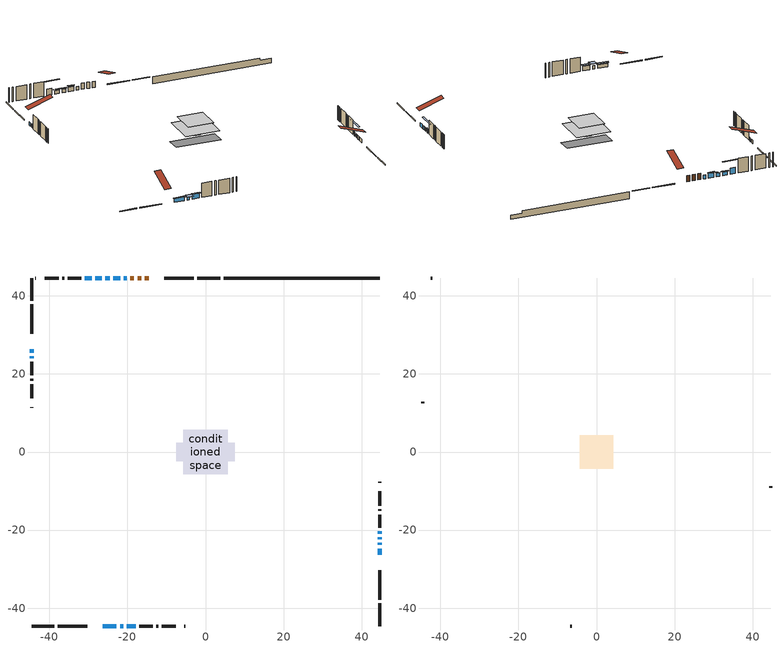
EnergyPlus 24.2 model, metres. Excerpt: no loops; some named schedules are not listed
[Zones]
conditioned space
 floor outside (Floor1 construction): -1.12,-1.12 -1.12,1.12 1.12,1.12 1.12,-1.12 z0.71
 floor adiabatic (AdiabaticFloorConstruction): -5.73,-5.73 -5.73,5.73 5.73,5.73 5.73,-5.73 z3.15
 floor foundation (Slab1 construction): -7.56,-2.43 -7.56,2.43 7.56,2.43 7.56,-2.43 z-1.52
 wall outside (RimJoist1 construction): 3.72,44.58 -2.11,44.58 / -44.58,-44.58 -38.75,-44.58 / -44.58,44.58 -44.58,38.75 / 44.58,-44.58 44.58,-38.75 z0.71:1.01
 wall outside (RimJoist2 construction): -3.04,44.58 -10.53,44.58 / -37.82,-44.58 -30.33,-44.58 / -44.58,37.82 -44.58,30.33 / 44.58,-37.82 44.58,-30.33 z0.71:1.01
 wall outside (AdiabaticWallConstruction 1): -14.58,44.58 -15.59,44.58 / -16.51,44.58 -17.41,44.58 / -18.33,44.58 -19.24,44.58 z0.71:2.74
 wall outside (AdiabaticWallConstruction): 44.58,-26.28 44.58,-24.73 / -20.17,44.58 -20.94,44.58 / -44.58,26.28 -44.58,25.49 / -44.58,24.56 -44.58,24.01 / 44.58,-23.8 44.58,-23.25 / 44.58,-22.32 44.58,-21.9 z0.71:1.93; -21.87,44.58 -23.6,44.58 / -20.2,-44.58 -17.89,-44.58 / 44.58,-20.97 44.58,-20.36 z0.71:2.29; -24.52,44.58 -25.69,44.58 z0.71:1.88; -26.62,44.58 -28.2,44.58 / -26.27,-44.58 -22.82,-44.58 z0.71:1.91; -21.89,-44.58 -21.12,-44.58 z0.71:1.85; -29.13,44.58 -30.96,44.58 z0.71:2.79
 wall outside (Wall1 construction): -31.88,44.58 -35.3,44.58 / -16.96,-44.58 -13.54,-44.58 / -44.58,23.09 -44.58,19.67 / 44.58,-19.43 44.58,-16.02 z0.71:5.59
 wall outside (Wall2 construction): -36.23,44.58 -36.68,44.58 / -12.61,-44.58 -12.17,-44.58 / -44.58,18.74 -44.58,18.29 / 44.58,-15.09 44.58,-14.64 z0.71:5.59
 wall outside (Wall3 construction): -37.6,44.58 -41.21,44.58 / -11.24,-44.58 -7.63,-44.58 / -44.58,17.36 -44.58,13.76 / 44.58,-13.71 44.58,-10.1 z0.71:5.59
 wall outside (Wall5 construction): -43.44,44.58 -43.65,44.58 / -5.4,-44.58 -5.19,-44.58 / -44.58,11.53 -44.58,11.32 / 44.58,-7.87 44.58,-7.67 z0.71:5.59
 wall foundation (FoundationWall1 construction): 4.65,44.58,-1.52 4.65,44.58,0.71 40.58,44.58,0.71 40.58,44.58,-0.05 44.58,44.58,-0.05 44.58,44.58,-1.52
 window (WindowConstruction): 44.58,-26.27 44.58,-24.73 z0.71:1.93
 window (WindowConstruction 7): -20.17,44.58 -20.94,44.58 z0.71:1.93
 window (WindowConstruction 8): -21.87,44.58 -23.59,44.58 z0.71:2.29
 window (WindowConstruction 9): -44.58,26.27 -44.58,25.49 z0.71:1.93
 window (WindowConstruction 10): -44.58,24.56 -44.58,24.01 z0.71:1.93
 window (WindowConstruction 12): 44.58,-23.8 44.58,-23.25 z0.71:1.93
 window (WindowConstruction 13): 44.58,-22.32 44.58,-21.9 z0.71:1.93
 window (WindowConstruction 1): -24.52,44.58 -25.69,44.58 z0.71:1.88
 window (WindowConstruction 2): -26.62,44.58 -28.2,44.58 z0.71:1.9
 window (WindowConstruction 3): -26.27,-44.58 -22.82,-44.58 z0.71:1.9
 window (WindowConstruction 11): -21.89,-44.58 -21.13,-44.58 z0.71:1.85
 window (WindowConstruction 4): -20.2,-44.58 -17.89,-44.58 z0.71:2.29
 window (WindowConstruction 5): 44.58,-20.97 44.58,-20.36 z0.71:2.29
 window (WindowConstruction 6): -29.13,44.58 -30.95,44.58 z0.71:2.79
 door (Door): -14.58,44.58 -15.59,44.58 z0.71:2.74
 door (Door 1): -16.52,44.58 -17.4,44.58 z0.71:2.74
 door (Door 2): -18.33,44.58 -19.24,44.58 z0.71:2.74
 ceiling adiabatic (AdiabaticFloorConstruction): 5.73,-5.73 5.73,5.73 -5.73,5.73 -5.73,-5.73 z3.15
attic - vented
 floor to conditioned space (Floor2 construction Reversed): -4.28,-4.28 -4.28,4.28 4.28,4.28 4.28,-4.28 z5.59
 wall outside (Wall4 construction): -42.14,44.58 -42.51,44.58 / -6.7,-44.58 -6.33,-44.58 / -44.58,12.83 -44.58,12.46 / 44.58,-9.17 44.58,-8.8 z0.71:5.59
 roof outside (Roof1 construction): -13.66,44.58,5.59 -13.66,36.23,8.37 -11.46,36.23,8.37 -11.46,44.58,5.59; -27.2,-44.58,5.59 -27.2,-36.23,8.37 -29.4,-36.23,8.37 -29.4,-44.58,5.59; -44.58,27.2,5.59 -36.23,27.2,8.37 -36.23,29.4,8.37 -44.58,29.4,5.59; 44.58,-27.2,5.59 36.23,-27.2,8.37 36.23,-29.4,8.37 44.58,-29.4,5.59
shading: -23.89,44.58 -21.57,44.58 -21.57,44.87 -23.89,44.87 z2.58; -25.99,44.58 -24.23,44.58 -24.23,44.87 -25.99,44.87 z2.18; -28.5,44.58 -26.32,44.58 -26.32,44.87 -28.5,44.87 z2.2; -22.52,-44.58 -26.57,-44.58 -26.57,-45.18 -22.52,-45.18 z2.2; -20.52,-44.58 -22.5,-44.58 -22.5,-46.4 -20.52,-46.4 z2.46; -17.59,-44.58 -20.5,-44.58 -20.5,-45.18 -17.59,-45.18 z2.58; 44.58,-17.72 44.58,-23.61 44.99,-23.61 44.99,-17.72 z4.93; -33.59,44.58 -26.49,44.58 -26.49,44.99 -33.59,44.99 z5.43
[Building]
Building 1: Terrain=Suburbs
[Site:Location]
Montreal Intl AP_QC: Latitude {deg}=45.47; Longitude {deg}=-73.74; Time Zone {hr}=-5; Elevation {m}=36; Keep Site Location Information=Yes
[Site:GroundTemperature:Shallow]
2.07863, -0.316383, -0.508184, 0.628371, 5.19101, 9.73239, 13.6695, 16.1636, 16.3755, 14.347, 10.5102, 6.10817
[Site:WaterMainsTemperature]
Calculation Method=Schedule; Temperature Schedule=mains temperature schedule
[Material] Roughness=Rough; Thermal Absorptance=0.9
Name | Thickness {m} | Conductivity {W/m-K} | Density {kg/m3} | Specific Heat {J/kg-K} | Solar Absorptance | Visible Absorptance
asphalt or fiberglass shingles | 0.00635 | 0.162714 | 1121.4 | 1465.45 | 0.4 | 0.4
ceiling loosefill ins | 0.254 | 0.0480833 | 16.02 | 1046.75 | 0.7 | 0.7
ceiling stud and cavity | 0.1397 | 0.181134 | 65.682 | 1177.47 | 0.7 | 0.7
concrete 4.0 in. | 0.1016 | 1.803125 | 2242.8 | 837.4 | 0.7 | 0.7
concrete 8.0 in. | 0.2032 | 1.803125 | 2242.8 | 837.4 | 0.7 | 0.7
door material | 0.04445 | 0.188738 | 512.64 | 1214.23 | 0.7 | 0.7
exterior vertical ins | 0.0642637 | 0.029427 | 32.04 | 1214.23 | 0.7 | 0.7
floor covering | 0.0127 | 0.0433444 | 54.468 | 1339.84 | 0.6 | 0.6
floor rigid ins; rim joist rigid ins; wall rigid ins | 0.051816 | 0.029427 | 32.04 | 1214.23 | 0.7 | 0.7
floor rigid ins 1; wall rigid ins 1 | 0.512978 | 0.029427 | 32.04 | 1214.23 | 0.7 | 0.7
floor stud and cavity | 0.1397 | 0.0889238 | 92.3553 | 1139.71 | 0.7 | 0.7
floor stud and cavity 1 | 0.1397 | 1.75129 | 37.0049 | 1207.88 | 0.7 | 0.7
furniture material conditioned space 1 | 0.1524 | 0.115458 | 640.8 | 1214.23 | 0.6 | 0.6
gypsum board | 0.0127 | 0.160291 | 801 | 837.4 | 0.6 | 0.6
gypsum board 1 | 0.0127 | 0.160291 | 801 | 837.4 | 0.7 | 0.7
osb sheathing 0.5 in. | 0.0127 | 0.115458 | 512.64 | 1214.23 | 0.7 | 0.7
osb sheathing 0.75 in. | 0.01905 | 0.115458 | 512.64 | 1214.23 | 0.7 | 0.7
osb sheathing 2.0 in. | 0.0508 | 0.115458 | 512.64 | 1214.23 | 0.7 | 0.7
rim joist stud and cavity | 0.0508 | 0.0451784 | 125.044 | 1163.47 | 0.6 | 0.6
rim joist stud and cavity 1 | 0.0508 | 0.0379815 | 125.044 | 1163.47 | 0.6 | 0.6
wall stud and cavity | 0.1397 | 0.172477 | 139.0536 | 1170.24 | 0.7 | 0.7
wall stud and cavity 1 | 0.1397 | 0.146112 | 139.0536 | 1170.24 | 0.7 | 0.7
wall stud and cavity 2 | 0.1397 | 0.182389 | 139.0536 | 1170.24 | 0.7 | 0.7
wall stud and cavity 3 | 0.0889 | 6.9971 | 50.32683 | 1063.81 | 0.6 | 0.6
wall stud and cavity 4 | 0.1397 | 0.123847 | 139.0536 | 1170.24 | 0.7 | 0.7
wall stud and cavity 5 | 0.0889 | 0.380278 | 52.3479 | 1209.89 | 0.7 | 0.7
wall stud and cavity 6 | 0.0889 | 0.391764 | 83.0341 | 1211.67 | 0.7 | 0.7
wood siding | 0.0254 | 0.102417 | 544.68 | 1172.36 | 0.4 | 0.4
wood siding 1 | 0.00254 | 0.102417 | 544.68 | 1172.36 | 0.4 | 0.4
wood siding 2; wood siding 3; wood siding 4 | 0.0254 | 0.102417 | 544.68 | 1172.36 | 0.7 | 0.7
[WindowMaterial:SimpleGlazingSystem]
Name | U-Factor {W/m2-K} | Solar Heat Gain Coefficient
WindowMaterial | 2.92474 | 0.62
WindowMaterial 1 | 2.9395 | 0.6
WindowMaterial 10 | 3.034891 | 0.46
WindowMaterial 11 | 3.04284 | 0.44
WindowMaterial 2 | 2.921331 | 0.62
WindowMaterial 3 | 2.89692 | 0.65
WindowMaterial 4 | 2.95994 | 0.63
WindowMaterial 5 | 4.19775 | 0.68
WindowMaterial 6 | 2.95994 | 0.56
WindowMaterial 7 | 2.907136 | 0.64
WindowMaterial 8 | 2.98038 | 0.53
WindowMaterial 9 | 6.66654 | 0.76
[Construction]
AdiabaticFloorConstruction: floor stud and cavity 1, floor rigid ins 1, osb sheathing 0.75 in., floor covering
AdiabaticWallConstruction: wood siding 3, wall rigid ins 1, wall stud and cavity 5, gypsum board
AdiabaticWallConstruction 1: wood siding 4, wall rigid ins 1, wall stud and cavity 5, gypsum board
Door; Door 1; Door 2: door material
Floor1 construction: floor stud and cavity, floor rigid ins, osb sheathing 0.75 in., floor covering
Floor2 construction Reversed: gypsum board, ceiling stud and cavity, ceiling loosefill ins
FoundationWall1 construction: concrete 8.0 in., gypsum board 1
furniture construction conditioned space 1: furniture material conditioned space 1
PartitionWallConstruction: gypsum board, wall stud and cavity 6, gypsum board
RimJoist1 construction: wood siding 2, osb sheathing 2.0 in., rim joist stud and cavity
RimJoist2 construction: wood siding 2, rim joist rigid ins, osb sheathing 2.0 in., rim joist stud and cavity 1
Roof1 construction: asphalt or fiberglass shingles
Slab1 construction: concrete 4.0 in.
Wall1 construction: wood siding, wall rigid ins, osb sheathing 0.5 in., wall stud and cavity, gypsum board
Wall2 construction: wood siding, wall rigid ins, osb sheathing 0.5 in., wall stud and cavity 1, gypsum board
Wall3 construction: wood siding, wall rigid ins, osb sheathing 0.5 in., wall stud and cavity 2, gypsum board
Wall4 construction: wood siding 1, wall stud and cavity 3
Wall5 construction: wood siding, osb sheathing 0.5 in., wall stud and cavity 4, gypsum board
WindowConstruction; WindowConstruction 2: WindowMaterial
WindowConstruction 1: WindowMaterial 1
WindowConstruction 10: WindowMaterial 8
WindowConstruction 11: WindowMaterial 9
WindowConstruction 12: WindowMaterial 10
WindowConstruction 13: WindowMaterial 11
WindowConstruction 3: WindowMaterial 2
WindowConstruction 4: WindowMaterial 3
WindowConstruction 5; WindowConstruction 9: WindowMaterial 4
WindowConstruction 6: WindowMaterial 5
WindowConstruction 7: WindowMaterial 6
WindowConstruction 8: WindowMaterial 7
[Zone] Multiplier=1; Part of Total Floor Area=Yes
Name | Volume {m3}
attic - vented | 33.0957
conditioned space | 517.2
[Space]
Name | Zone | Volume {m3}
attic - vented 1 | attic - vented | 33.0957
conditioned space 1 | conditioned space | 517.2
[ZoneInfiltration:EffectiveLeakageArea]
infil attic - vented 1: Zone or Space=attic - vented 1; Schedule=Always On Discrete; Effective Air Leakage Area {cm2}=2933.2; Stack Coefficient=0.000532456; Wind Coefficient=1.55906e-05
[ZoneMixing]
whole house fan mix: Zone or Space=attic - vented; Schedule=Always On Continuous; Design Flow Rate Calculation Method=Flow/Zone; Design Flow Rate {m3/s}=0; Source Zone or Space=conditioned space
[SurfaceProperty:ExposedFoundationPerimeter]
Slab1: Exposed Perimeter Calculation Method=TotalExposedPerimeter; Total Exposed Perimeter {m}=39.93
[InternalMass] Zone or ZoneList=conditioned space; Space or SpaceList=conditioned space 1
Name | Construction | Surface Area {m2}
furniture mass conditioned space 1 | furniture construction conditioned space 1 | 83.9081
partition wall mass | PartitionWallConstruction | 209.77
[Lights]
interior lighting: Zone or ZoneList or Space or SpaceList=conditioned space 1; Schedule=interior lighting schedule; Design Level Calculation Method=LightingLevel; Lighting Level {W}=343.2; Return Air Fraction=0; Fraction Radiant=0.6; Fraction Visible=0.2; Fraction Replaceable=1
[People]
occupants: Zone or ZoneList or Space or SpaceList=conditioned space 1; Number of People Schedule=occupants schedule; Number of People Calculation Method=People; Number of People=3; Fraction Radiant=0.314171; Sensible Heat Fraction=0.56303; Activity Level Schedule=occupants activity schedule; Carbon Dioxide Generation Rate {m3/s-W}=0; Enable ASHRAE 55 Comfort Warnings=No; Mean Radiant Temperature Calculation Type=EnclosureAveraged
[ElectricEquipment] Zone or ZoneList or Space or SpaceList=conditioned space 1; Design Level Calculation Method=EquipmentLevel
Name | Schedule | Design Level {W} | Fraction Latent | Fraction Radiant | Fraction Lost
clothes dryer | clothes dryer schedule | 140.772 | 0.015 | 0.081 | 0.85
clothes washer | clothes washer schedule | 32.1985 | 0.03 | 0.162 | 0.7
cooking range | cooking range schedule | 215.147 | 0.08 | 0.432 | 0.2
dishwasher | dishwasher schedule | 66.8632 | 0.3 | 0.18 | 0.4
fridge | fridge schedule | 72.9452 | 0 | 0.6 | 0
mech vent bath fan 0 | mech vent bath fan 0 schedule | 50.2 | 0 | 0 | 1
mech vent house fan | mech vent house fan schedule | 19.9167 | 0 | 0 | 0.5
mech vent house fan cfis | mech vent house fan cfis schedule | 0 | 0 | 0 | 0
mech vent range fan 0 | mech vent range fan 0 schedule | 57 | 0 | 0 | 1
misc plug loads | misc plug loads schedule | 494.7 | 0.045 | 0.513 | 0.1
whole house fan | Always On Discrete | 0 | 0 | 0 | 1
[OtherEquipment] Zone or ZoneList or Space or SpaceList=conditioned space 1; Design Level Calculation Method=EquipmentLevel
Name | Fuel Type | Schedule | Design Level {W} | Fraction Latent | Fraction Radiant | Fraction Lost
clothes dryer 1 | Electricity | clothes dryer schedule | 0 | 0.015 | 0.081 | 0.85
cooking range 1 | Electricity | cooking range schedule | 0 | 0.08 | 0.432 | 0.2
general water use latent | None | general water use schedule | 62.594 | 1 | 0 | 0
general water use sensible | None | general water use schedule | -61.6891 | 0 | 0.6 | 0
mech vent house fan latent load | None | Always On Discrete | 0 | 1 | 0 | 0
mech vent house fan sensible load | None | Always On Discrete | 0 | 0 | 0 | 0
water heater energy adjustment1 | Electricity | Always On Discrete | 0.01 | 0 | 0 | 1
[ZoneInfiltration:DesignFlowRate] Zone or ZoneList or Space or SpaceList=conditioned space 1; Schedule=Always On Discrete; Design Flow Rate Calculation Method=Flow/Zone; Design Flow Rate {m3/s}=0
infil flow; natural vent flow; whole house fan flow
[Foundation:Kiva]
Foundation Kiva 1: Initial Indoor Air Temperature {C}=18; Wall Height Above Grade {m}=0.710001; Wall Depth Below Slab {m}=0.2032; Custom Block Material Name 1=exterior vertical ins; Custom Block Depth 1 {m}=2.23001; Custom Block X Position 1 {m}=0.2159; Custom Block Z Position 1 {m}=0
[Foundation:Kiva:Settings]
Soil Conductivity {W/m-K}=0.849921; Soil Density {kg/m3}=1842.3; Soil Specific Heat {J/kg-K}=418.7; Ground Solar Absorptivity=0.9; Ground Thermal Absorptivity=0.9; Ground Surface Roughness {m}=0.03; Far-Field Width {m}=40; Deep-Ground Boundary Condition=ZeroFlux; Deep-Ground Depth {m}=40; Minimum Cell Dimension {m}=0.2; Maximum Cell Growth Coefficient=3; Simulation Timestep=Timestep
[Exterior:Lights]
exterior lighting: Schedule=exterior lighting schedule; Design Level {W}=75.6
[Schedule:Constant]
Name | Hourly Value
Always On Continuous; mech vent house fan schedule; mech vent house fan cfis schedule; Always On Discrete | 1
occupants activity schedule | 117.228
fridge schedule | 0
[Schedule:Week:Daily]
interior lighting schedule Week Rule - Jan1-Jan27: interior lighting schedule day, interior lighting schedule day, interior lighting schedule day, interior lighting schedule day, interior lighting schedule day, interior lighting schedule day, interior lighting schedule day, interior lighting schedule default day, interior lighting schedule default day, interior lighting schedule default day, interior lighting schedule default day, interior lighting schedule default day
interior lighting schedule Week Rule - Jan28-Feb3: interior lighting schedule day, interior lighting schedule day, interior lighting schedule day, interior lighting schedule day, interior lighting schedule day 1, interior lighting schedule day 1, interior lighting schedule day 1, interior lighting schedule default day, interior lighting schedule default day, interior lighting schedule default day, interior lighting schedule default day, interior lighting schedule default day
interior lighting schedule Week Rule - Feb4-Feb24: interior lighting schedule day 1, interior lighting schedule day 1, interior lighting schedule day 1, interior lighting schedule day 1, interior lighting schedule day 1, interior lighting schedule day 1, interior lighting schedule day 1, interior lighting schedule default day, interior lighting schedule default day, interior lighting schedule default day, interior lighting schedule default day, interior lighting schedule default day
interior lighting schedule Week Rule - Feb25-Mar3: interior lighting schedule day 1, interior lighting schedule day 1, interior lighting schedule day 1, interior lighting schedule day 1, interior lighting schedule day 2, interior lighting schedule day 2, interior lighting schedule day 2, interior lighting schedule default day, interior lighting schedule default day, interior lighting schedule default day, interior lighting schedule default day, interior lighting schedule default day
interior lighting schedule Week Rule - Mar4-Mar31: interior lighting schedule day 2, interior lighting schedule day 2, interior lighting schedule day 2, interior lighting schedule day 2, interior lighting schedule day 2, interior lighting schedule day 2, interior lighting schedule day 2, interior lighting schedule default day, interior lighting schedule default day, interior lighting schedule default day, interior lighting schedule default day, interior lighting schedule default day
interior lighting schedule Week Rule - Apr1-Apr28: interior lighting schedule day 3, interior lighting schedule day 3, interior lighting schedule day 3, interior lighting schedule day 3, interior lighting schedule day 3, interior lighting schedule day 3, interior lighting schedule day 3, interior lighting schedule default day, interior lighting schedule default day, interior lighting schedule default day, interior lighting schedule default day, interior lighting schedule default day
interior lighting schedule Week Rule - Apr29-May5: interior lighting schedule day 3, interior lighting schedule day 3, interior lighting schedule day 4, interior lighting schedule day 4, interior lighting schedule day 4, interior lighting schedule day 4, interior lighting schedule day 4, interior lighting schedule default day, interior lighting schedule default day, interior lighting schedule default day, interior lighting schedule default day, interior lighting schedule default day
interior lighting schedule Week Rule - May6-May26: interior lighting schedule day 4, interior lighting schedule day 4, interior lighting schedule day 4, interior lighting schedule day 4, interior lighting schedule day 4, interior lighting schedule day 4, interior lighting schedule day 4, interior lighting schedule default day, interior lighting schedule default day, interior lighting schedule default day, interior lighting schedule default day, interior lighting schedule default day
interior lighting schedule Week Rule - May27-Jun2: interior lighting schedule day 4, interior lighting schedule day 4, interior lighting schedule day 4, interior lighting schedule day 4, interior lighting schedule day 4, interior lighting schedule day 5, interior lighting schedule day 5, interior lighting schedule default day, interior lighting schedule default day, interior lighting schedule default day, interior lighting schedule default day, interior lighting schedule default day
interior lighting schedule Week Rule - Jun3-Jun30: interior lighting schedule day 5, interior lighting schedule day 5, interior lighting schedule day 5, interior lighting schedule day 5, interior lighting schedule day 5, interior lighting schedule day 5, interior lighting schedule day 5, interior lighting schedule default day, interior lighting schedule default day, interior lighting schedule default day, interior lighting schedule default day, interior lighting schedule default day
interior lighting schedule Week Rule - Jul1-Jul28: interior lighting schedule day 6, interior lighting schedule day 6, interior lighting schedule day 6, interior lighting schedule day 6, interior lighting schedule day 6, interior lighting schedule day 6, interior lighting schedule day 6, interior lighting schedule default day, interior lighting schedule default day, interior lighting schedule default day, interior lighting schedule default day, interior lighting schedule default day
interior lighting schedule Week Rule - Jul29-Aug4: interior lighting schedule day 6, interior lighting schedule day 6, interior lighting schedule day 6, interior lighting schedule day 7, interior lighting schedule day 7, interior lighting schedule day 7, interior lighting schedule day 7, interior lighting schedule default day, interior lighting schedule default day, interior lighting schedule default day, interior lighting schedule default day, interior lighting schedule default day
interior lighting schedule Week Rule - Aug5-Aug25: interior lighting schedule day 7, interior lighting schedule day 7, interior lighting schedule day 7, interior lighting schedule day 7, interior lighting schedule day 7, interior lighting schedule day 7, interior lighting schedule day 7, interior lighting schedule default day, interior lighting schedule default day, interior lighting schedule default day, interior lighting schedule default day, interior lighting schedule default day
interior lighting schedule Week Rule - Aug26-Sep1: interior lighting schedule day 7, interior lighting schedule day 7, interior lighting schedule day 7, interior lighting schedule day 7, interior lighting schedule day 7, interior lighting schedule day 7, interior lighting schedule day 8, interior lighting schedule default day, interior lighting schedule default day, interior lighting schedule default day, interior lighting schedule default day, interior lighting schedule default day
interior lighting schedule Week Rule - Sep2-Sep29: interior lighting schedule day 8, interior lighting schedule day 8, interior lighting schedule day 8, interior lighting schedule day 8, interior lighting schedule day 8, interior lighting schedule day 8, interior lighting schedule day 8, interior lighting schedule default day, interior lighting schedule default day, interior lighting schedule default day, interior lighting schedule default day, interior lighting schedule default day
interior lighting schedule Week Rule - Sep30-Oct6: interior lighting schedule day 8, interior lighting schedule day 9, interior lighting schedule day 9, interior lighting schedule day 9, interior lighting schedule day 9, interior lighting schedule day 9, interior lighting schedule day 9, interior lighting schedule default day, interior lighting schedule default day, interior lighting schedule default day, interior lighting schedule default day, interior lighting schedule default day
interior lighting schedule Week Rule - Oct7-Oct27: interior lighting schedule day 9, interior lighting schedule day 9, interior lighting schedule day 9, interior lighting schedule day 9, interior lighting schedule day 9, interior lighting schedule day 9, interior lighting schedule day 9, interior lighting schedule default day, interior lighting schedule default day, interior lighting schedule default day, interior lighting schedule default day, interior lighting schedule default day
interior lighting schedule Week Rule - Oct28-Nov3: interior lighting schedule day 9, interior lighting schedule day 9, interior lighting schedule day 9, interior lighting schedule day 9, interior lighting schedule day 10, interior lighting schedule day 10, interior lighting schedule day 10, interior lighting schedule default day, interior lighting schedule default day, interior lighting schedule default day, interior lighting schedule default day, interior lighting schedule default day
interior lighting schedule Week Rule - Nov4-Nov24: interior lighting schedule day 10, interior lighting schedule day 10, interior lighting schedule day 10, interior lighting schedule day 10, interior lighting schedule day 10, interior lighting schedule day 10, interior lighting schedule day 10, interior lighting schedule default day, interior lighting schedule default day, interior lighting schedule default day, interior lighting schedule default day, interior lighting schedule default day
interior lighting schedule Week Rule - Nov25-Dec1: interior lighting schedule day 10, interior lighting schedule day 10, interior lighting schedule day 10, interior lighting schedule day 10, interior lighting schedule day 10, interior lighting schedule day 10, interior lighting schedule day 11, interior lighting schedule default day, interior lighting schedule default day, interior lighting schedule default day, interior lighting schedule default day, interior lighting schedule default day
interior lighting schedule Week Rule - Dec2-Dec31: interior lighting schedule day 11, interior lighting schedule day 11, interior lighting schedule day 11, interior lighting schedule day 11, interior lighting schedule day 11, interior lighting schedule day 11, interior lighting schedule day 11, interior lighting schedule default day, interior lighting schedule default day, interior lighting schedule default day, interior lighting schedule default day, interior lighting schedule default day
occupants schedule Week Rule - Jan1-Dec31: occupants schedule day, occupants schedule day, occupants schedule day, occupants schedule day, occupants schedule day, occupants schedule day, occupants schedule day, occupants schedule default day, occupants schedule default day, occupants schedule default day, occupants schedule default day, occupants schedule default day
clothes dryer schedule Week Rule - Jan1-Dec31: clothes dryer schedule day, clothes dryer schedule day, clothes dryer schedule day, clothes dryer schedule day, clothes dryer schedule day, clothes dryer schedule day, clothes dryer schedule day, clothes dryer schedule default day, clothes dryer schedule default day, clothes dryer schedule default day, clothes dryer schedule default day, clothes dryer schedule default day
clothes washer schedule Week Rule - Jan1-Dec31: clothes washer schedule day, clothes washer schedule day, clothes washer schedule day, clothes washer schedule day, clothes washer schedule day, clothes washer schedule day, clothes washer schedule day, clothes washer schedule default day, clothes washer schedule default day, clothes washer schedule default day, clothes washer schedule default day, clothes washer schedule default day
cooking range schedule Week Rule - Jan1-Dec31: cooking range schedule day, cooking range schedule day, cooking range schedule day, cooking range schedule day, cooking range schedule day, cooking range schedule day, cooking range schedule day, cooking range schedule default day, cooking range schedule default day, cooking range schedule default day, cooking range schedule default day, cooking range schedule default day
dishwasher schedule Week Rule - Jan1-Dec31: dishwasher schedule day, dishwasher schedule day, dishwasher schedule day, dishwasher schedule day, dishwasher schedule day, dishwasher schedule day, dishwasher schedule day, dishwasher schedule default day, dishwasher schedule default day, dishwasher schedule default day, dishwasher schedule default day, dishwasher schedule default day
mech vent bath fan 0 schedule Week Rule - Jan1-Dec31: mech vent bath fan 0 schedule day, mech vent bath fan 0 schedule day, mech vent bath fan 0 schedule day, mech vent bath fan 0 schedule day, mech vent bath fan 0 schedule day, mech vent bath fan 0 schedule day, mech vent bath fan 0 schedule day, mech vent bath fan 0 schedule default day, mech vent bath fan 0 schedule default day, mech vent bath fan 0 schedule default day, mech vent bath fan 0 schedule default day, mech vent bath fan 0 schedule default day
mech vent range fan 0 schedule Week Rule - Jan1-Dec31: mech vent range fan 0 schedule day, mech vent range fan 0 schedule day, mech vent range fan 0 schedule day, mech vent range fan 0 schedule day, mech vent range fan 0 schedule day, mech vent range fan 0 schedule day, mech vent range fan 0 schedule day, mech vent range fan 0 schedule default day, mech vent range fan 0 schedule default day, mech vent range fan 0 schedule default day, mech vent range fan 0 schedule default day, mech vent range fan 0 schedule default day
misc plug loads schedule Week Rule - Jan1-Dec31: misc plug loads schedule day, misc plug loads schedule day, misc plug loads schedule day, misc plug loads schedule day, misc plug loads schedule day, misc plug loads schedule day, misc plug loads schedule day, misc plug loads schedule default day, misc plug loads schedule default day, misc plug loads schedule default day, misc plug loads schedule default day, misc plug loads schedule default day
general water use schedule Week Rule - Jan1-Dec31: general water use schedule day, general water use schedule day, general water use schedule day, general water use schedule day, general water use schedule day, general water use schedule day, general water use schedule day, general water use schedule default day, general water use schedule default day, general water use schedule default day, general water use schedule default day, general water use schedule default day
exterior lighting schedule Week Rule - Jan1-Jan27: exterior lighting schedule day, exterior lighting schedule day, exterior lighting schedule day, exterior lighting schedule day, exterior lighting schedule day, exterior lighting schedule day, exterior lighting schedule day, exterior lighting schedule default day, exterior lighting schedule default day, exterior lighting schedule default day, exterior lighting schedule default day, exterior lighting schedule default day
exterior lighting schedule Week Rule - Jan28-Feb3: exterior lighting schedule day, exterior lighting schedule day, exterior lighting schedule day, exterior lighting schedule day, exterior lighting schedule day 1, exterior lighting schedule day 1, exterior lighting schedule day 1, exterior lighting schedule default day, exterior lighting schedule default day, exterior lighting schedule default day, exterior lighting schedule default day, exterior lighting schedule default day
exterior lighting schedule Week Rule - Feb4-Feb24: exterior lighting schedule day 1, exterior lighting schedule day 1, exterior lighting schedule day 1, exterior lighting schedule day 1, exterior lighting schedule day 1, exterior lighting schedule day 1, exterior lighting schedule day 1, exterior lighting schedule default day, exterior lighting schedule default day, exterior lighting schedule default day, exterior lighting schedule default day, exterior lighting schedule default day
exterior lighting schedule Week Rule - Feb25-Mar3: exterior lighting schedule day 1, exterior lighting schedule day 1, exterior lighting schedule day 1, exterior lighting schedule day 1, exterior lighting schedule day 2, exterior lighting schedule day 2, exterior lighting schedule day 2, exterior lighting schedule default day, exterior lighting schedule default day, exterior lighting schedule default day, exterior lighting schedule default day, exterior lighting schedule default day
exterior lighting schedule Week Rule - Mar4-Mar31: exterior lighting schedule day 2, exterior lighting schedule day 2, exterior lighting schedule day 2, exterior lighting schedule day 2, exterior lighting schedule day 2, exterior lighting schedule day 2, exterior lighting schedule day 2, exterior lighting schedule default day, exterior lighting schedule default day, exterior lighting schedule default day, exterior lighting schedule default day, exterior lighting schedule default day
exterior lighting schedule Week Rule - Apr1-Apr28: exterior lighting schedule day 3, exterior lighting schedule day 3, exterior lighting schedule day 3, exterior lighting schedule day 3, exterior lighting schedule day 3, exterior lighting schedule day 3, exterior lighting schedule day 3, exterior lighting schedule default day, exterior lighting schedule default day, exterior lighting schedule default day, exterior lighting schedule default day, exterior lighting schedule default day
exterior lighting schedule Week Rule - Apr29-May5: exterior lighting schedule day 3, exterior lighting schedule day 3, exterior lighting schedule day 4, exterior lighting schedule day 4, exterior lighting schedule day 4, exterior lighting schedule day 4, exterior lighting schedule day 4, exterior lighting schedule default day, exterior lighting schedule default day, exterior lighting schedule default day, exterior lighting schedule default day, exterior lighting schedule default day
exterior lighting schedule Week Rule - May6-May26: exterior lighting schedule day 4, exterior lighting schedule day 4, exterior lighting schedule day 4, exterior lighting schedule day 4, exterior lighting schedule day 4, exterior lighting schedule day 4, exterior lighting schedule day 4, exterior lighting schedule default day, exterior lighting schedule default day, exterior lighting schedule default day, exterior lighting schedule default day, exterior lighting schedule default day
exterior lighting schedule Week Rule - May27-Jun2: exterior lighting schedule day 4, exterior lighting schedule day 4, exterior lighting schedule day 4, exterior lighting schedule day 4, exterior lighting schedule day 4, exterior lighting schedule day 5, exterior lighting schedule day 5, exterior lighting schedule default day, exterior lighting schedule default day, exterior lighting schedule default day, exterior lighting schedule default day, exterior lighting schedule default day
exterior lighting schedule Week Rule - Jun3-Jun30: exterior lighting schedule day 5, exterior lighting schedule day 5, exterior lighting schedule day 5, exterior lighting schedule day 5, exterior lighting schedule day 5, exterior lighting schedule day 5, exterior lighting schedule day 5, exterior lighting schedule default day, exterior lighting schedule default day, exterior lighting schedule default day, exterior lighting schedule default day, exterior lighting schedule default day
exterior lighting schedule Week Rule - Jul1-Jul28: exterior lighting schedule day 6, exterior lighting schedule day 6, exterior lighting schedule day 6, exterior lighting schedule day 6, exterior lighting schedule day 6, exterior lighting schedule day 6, exterior lighting schedule day 6, exterior lighting schedule default day, exterior lighting schedule default day, exterior lighting schedule default day, exterior lighting schedule default day, exterior lighting schedule default day
exterior lighting schedule Week Rule - Jul29-Aug4: exterior lighting schedule day 6, exterior lighting schedule day 6, exterior lighting schedule day 6, exterior lighting schedule day 7, exterior lighting schedule day 7, exterior lighting schedule day 7, exterior lighting schedule day 7, exterior lighting schedule default day, exterior lighting schedule default day, exterior lighting schedule default day, exterior lighting schedule default day, exterior lighting schedule default day
[Schedule:Year]
interior lighting schedule: interior lighting schedule Week Rule - Jan1-Jan27, 1, 1, 1, 27, interior lighting schedule Week Rule - Jan28-Feb3, 1, 28, 2, 3, interior lighting schedule Week Rule - Feb4-Feb24, 2, 4, 2, 24, interior lighting schedule Week Rule - Feb25-Mar3, 2, 25, 3, 3, interior lighting schedule Week Rule - Mar4-Mar31, 3, 4, 3, 31, interior lighting schedule Week Rule - Apr1-Apr28, 4, 1, 4, 28, interior lighting schedule Week Rule - Apr29-May5, 4, 29, 5, 5, interior lighting schedule Week Rule - May6-May26, 5, 6, 5, 26, interior lighting schedule Week Rule - May27-Jun2, 5, 27, 6, 2, interior lighting schedule Week Rule - Jun3-Jun30, 6, 3, 6, 30, interior lighting schedule Week Rule - Jul1-Jul28, 7, 1, 7, 28, interior lighting schedule Week Rule - Jul29-Aug4, 7, 29, 8, 4, interior lighting schedule Week Rule - Aug5-Aug25, 8, 5, 8, 25, interior lighting schedule Week Rule - Aug26-Sep1, 8, 26, 9, 1, interior lighting schedule Week Rule - Sep2-Sep29, 9, 2, 9, 29, interior lighting schedule Week Rule - Sep30-Oct6, 9, 30, 10, 6, interior lighting schedule Week Rule - Oct7-Oct27, 10, 7, 10, 27, interior lighting schedule Week Rule - Oct28-Nov3, 10, 28, 11, 3, interior lighting schedule Week Rule - Nov4-Nov24, 11, 4, 11, 24, interior lighting schedule Week Rule - Nov25-Dec1, 11, 25, 12, 1, interior lighting schedule Week Rule - Dec2-Dec31, 12, 2, 12, 31
occupants schedule: occupants schedule Week Rule - Jan1-Dec31, 1, 1, 12, 31
clothes dryer schedule: clothes dryer schedule Week Rule - Jan1-Dec31, 1, 1, 12, 31
clothes washer schedule: clothes washer schedule Week Rule - Jan1-Dec31, 1, 1, 12, 31
cooking range schedule: cooking range schedule Week Rule - Jan1-Dec31, 1, 1, 12, 31
dishwasher schedule: dishwasher schedule Week Rule - Jan1-Dec31, 1, 1, 12, 31
mech vent bath fan 0 schedule: mech vent bath fan 0 schedule Week Rule - Jan1-Dec31, 1, 1, 12, 31
mech vent range fan 0 schedule: mech vent range fan 0 schedule Week Rule - Jan1-Dec31, 1, 1, 12, 31
misc plug loads schedule: misc plug loads schedule Week Rule - Jan1-Dec31, 1, 1, 12, 31
general water use schedule: general water use schedule Week Rule - Jan1-Dec31, 1, 1, 12, 31
exterior lighting schedule: exterior lighting schedule Week Rule - Jan1-Jan27, 1, 1, 1, 27, exterior lighting schedule Week Rule - Jan28-Feb3, 1, 28, 2, 3, exterior lighting schedule Week Rule - Feb4-Feb24, 2, 4, 2, 24, exterior lighting schedule Week Rule - Feb25-Mar3, 2, 25, 3, 3, exterior lighting schedule Week Rule - Mar4-Mar31, 3, 4, 3, 31, exterior lighting schedule Week Rule - Apr1-Apr28, 4, 1, 4, 28, exterior lighting schedule Week Rule - Apr29-May5, 4, 29, 5, 5, exterior lighting schedule Week Rule - May6-May26, 5, 6, 5, 26, exterior lighting schedule Week Rule - May27-Jun2, 5, 27, 6, 2, exterior lighting schedule Week Rule - Jun3-Jun30, 6, 3, 6, 30, exterior lighting schedule Week Rule - Jul1-Jul28, 7, 1, 7, 28, exterior lighting schedule Week Rule - Jul29-Aug4, 7, 29, 8, 4, exterior lighting schedule Week Rule - Aug5-Aug25, 8, 5, 8, 25, exterior lighting schedule Week Rule - Aug26-Sep1, 8, 26, 9, 1, exterior lighting schedule Week Rule - Sep2-Sep29, 9, 2, 9, 29, exterior lighting schedule Week Rule - Sep30-Oct6, 9, 30, 10, 6, exterior lighting schedule Week Rule - Oct7-Oct27, 10, 7, 10, 27, exterior lighting schedule Week Rule - Oct28-Nov3, 10, 28, 11, 3, exterior lighting schedule Week Rule - Nov4-Nov24, 11, 4, 11, 24, exterior lighting schedule Week Rule - Nov25-Dec1, 11, 25, 12, 1, exterior lighting schedule Week Rule - Dec2-Dec31, 12, 2, 12, 31
[Schedule:Compact]
mains temperature schedule: Through: 01/01, For: AllDays, Until: 24:00, 6.56833, Through: 01/02, For: AllDays, Until: 24:00, 6.48722, Through: 01/03, For: AllDays, Until: 24:00, 6.40722, Through: 01/04, For: AllDays, Until: 24:00, 6.32889, Through: 01/05, For: AllDays, Until: 24:00, 6.25167, Through: 01/06, For: AllDays, Until: 24:00, 6.17611, Through: 01/07, For: AllDays, Until: 24:00, 6.10222, Through: 01/08, For: AllDays, Until: 24:00, 6.02944, Through: 01/09, For: AllDays, Until: 24:00, 5.95833, Through: 01/10, For: AllDays, Until: 24:00, 5.88889, Through: 01/11, For: AllDays, Until: 24:00, 5.82056, Through: 01/12, For: AllDays, Until: 24:00, 5.75444, Through: 01/13, For: AllDays, Until: 24:00, 5.68944, Through: 01/14, For: AllDays, Until: 24:00, 5.62611, Through: 01/15, For: AllDays, Until: 24:00, 5.56444, Through: 01/16, For: AllDays, Until: 24:00, 5.50444, Through: 01/17, For: AllDays, Until: 24:00, 5.44611, Through: 01/18, For: AllDays, Until: 24:00, 5.38944, Through: 01/19, For: AllDays, Until: 24:00, 5.33389, Through: 01/20, For: AllDays, Until: 24:00, 5.28111, Through: 01/21, For: AllDays, Until: 24:00, 5.22944, Through: 01/22, For: AllDays, Until: 24:00, 5.17944, Through: 01/23, For: AllDays, Until: 24:00, 5.13111, Through: 01/24, For: AllDays, Until: 24:00, 5.085, Through: 01/25, For: AllDays, Until: 24:00, 5.04056, Through: 01/26, For: AllDays, Until: 24:00, 4.99778, Through: 01/27, For: AllDays, Until: 24:00, 4.95667, Through: 01/28, For: AllDays, Until: 24:00, 4.91778, Through: 01/29, For: AllDays, Until: 24:00, 4.88056, Through: 01/30, For: AllDays, Until: 24:00, 4.845, Through: 01/31, For: AllDays, Until: 24:00, 4.81167, Through: 02/01, For: AllDays, Until: 24:00, 4.77944, Through: 02/02, For: AllDays, Until: 24:00, 4.75, Through: 02/03, For: AllDays, Until: 24:00, 4.72167, Through: 02/04, For: AllDays, Until: 24:00, 4.69611, Through: 02/05, For: AllDays, Until: 24:00, 4.67167, Through: 02/06, For: AllDays, Until: 24:00, 4.64944, Through: 02/07, For: AllDays, Until: 24:00, 4.62889, Through: 02/08, For: AllDays, Until: 24:00, 4.61056, Through: 02/09, For: AllDays, Until: 24:00, 4.59389, Through: 02/10, For: AllDays, Until: 24:00, 4.57944, Through: 02/11, For: AllDays, Until: 24:00, 4.56667, Through: 02/12, For: AllDays, Until: 24:00, 4.55611, Through: 02/13, For: AllDays, Until: 24:00, 4.54722, Through: 02/14, For: AllDays, Until: 24:00, 4.54056, Through: 02/15, For: AllDays, Until: 24:00, 4.53556, Through: 02/16, For: AllDays, Until: 24:00, 4.53278, Through: 02/17, For: AllDays, Until: 24:00, 4.53167, Through: 02/18, For: AllDays, Until: 24:00, 4.53278, Through: 02/19, For: AllDays, Until: 24:00, 4.53556, Through: 02/20, For: AllDays, Until: 24:00, 4.54056, Through: 02/21, For: AllDays, Until: 24:00, 4.54722, Through: 02/22, For: AllDays, Until: 24:00, 4.55611, Through: 02/23, For: AllDays, Until: 24:00, 4.56667, Through: 02/24, For: AllDays, Until: 24:00, 4.57944, Through: 02/25, For: AllDays, Until: 24:00, 4.59389, Through: 02/26, For: AllDays, Until: 24:00, 4.61056, Through: 02/27, For: AllDays, Until: 24:00, 4.62889, Through: 02/28, For: AllDays, Until: 24:00, 4.64889, Through: 03/01, For: AllDays, Until: 24:00, 4.67111, Through: 03/02, For: AllDays, Until: 24:00, 4.69556, Through: 03/03, For: AllDays, Until: 24:00, 4.72167, Through: 03/04, For: AllDays, Until: 24:00, 4.74944, Through: 03/05, For: AllDays, Until: 24:00, 4.77944, Through: 03/06, For: AllDays, Until: 24:00, 4.81111, Through: 03/07, For: AllDays, Until: 24:00, 4.84444, Through: 03/08, For: AllDays, Until: 24:00, 4.88, Through: 03/09, For: AllDays, Until: 24:00, 4.91722, Through: 03/10, For: AllDays, Until: 24:00, 4.95611, Through: 03/11, For: AllDays, Until: 24:00, 4.99722, Through: 03/12, For: AllDays, Until: 24:00, 5.04, Through: 03/13, For: AllDays, Until: 24:00, 5.08444, Through: 03/14, For: AllDays, Until: 24:00, 5.13056, Through: 03/15, For: AllDays, Until: 24:00, 5.17889, Through: 03/16, For: AllDays, Until: 24:00, 5.22833, Through: 03/17, For: AllDays, Until: 24:00, 5.28, Through: 03/18, For: AllDays, Until: 24:00, 5.33333, Through: 03/19, For: AllDays, Until: 24:00, 5.38833, Through: 03/20, For: AllDays, Until: 24:00, 5.445, Through: 03/21, For: AllDays, Until: 24:00, 5.50333, Through: 03/22, For: AllDays, Until: 24:00, 5.56333, Through: 03/23, For: AllDays, Until: 24:00, 5.625, Through: 03/24, For: AllDays, Until: 24:00, 5.68833, Through: 03/25, For: AllDays, Until: 24:00, 5.75333, Through: 03/26, For: AllDays, Until: 24:00, 5.81944, Through: 03/27, For: AllDays, Until: 24:00, 5.88778, Through: 03/28, For: AllDays, Until: 24:00, 5.95722, Through: 03/29, For: AllDays, Until: 24:00, 6.02833, Through: 03/30, For: AllDays, Until: 24:00, 6.10111, Through: 03/31, For: AllDays, Until: 24:00, 6.175, Through: 04/01, For: AllDays, Until: 24:00, 6.25056, Through: 04/02, For: AllDays, Until: 24:00, 6.32778, Through: 04/03, For: AllDays, Until: 24:00, 6.40611, Through: 04/04, For: AllDays, Until: 24:00, 6.48556, Through: 04/05, For: AllDays, Until: 24:00, 6.56722, Through: 04/06, For: AllDays, Until: 24:00, 6.64944, Through: 04/07, For: AllDays, Until: 24:00, 6.73333, Through: 04/08, For: AllDays, Until: 24:00, 6.81833, Through: 04/09, For: AllDays, Until: 24:00, 6.905, Through: 04/10, For: AllDays, Until: 24:00, 6.99278, Through: 04/11, For: AllDays, Until: 24:00, 7.08111, Through: 04/12, For: AllDays, Until: 24:00, 7.17167, Through: 04/13, For: AllDays, Until: 24:00, 7.26278, Through: 04/14, For: AllDays, Until: 24:00, 7.355, Through: 04/15, For: AllDays, Until: 24:00, 7.44833, Through: 04/16, For: AllDays, Until: 24:00, 7.54278, Through: 04/17, For: AllDays, Until: 24:00, 7.63889, Through: 04/18, For: AllDays, Until: 24:00, 7.735, Through: 04/19, For: AllDays, Until: 24:00, 7.83278, Through: 04/20, For: AllDays, Until: 24:00, 7.93167, Through: 04/21, For: AllDays, Until: 24:00, 8.03111, Through: 04/22, For: AllDays, Until: 24:00, 8.13167, Through: 04/23, For: AllDays, Until: 24:00, 8.23278, Through: 04/24, For: AllDays, Until: 24:00, 8.335, Through: 04/25, For: AllDays, Until: 24:00, 8.43778, Through: 04/26, For: AllDays, Until: 24:00, 8.54167, Through: 04/27, For: AllDays, Until: 24:00, 8.64611, Through: 04/28, For: AllDays, Until: 24:00, 8.75167, Through: 04/29, For: AllDays, Until: 24:00, 8.85778, Through: 04/30, For: AllDays, Until: 24:00, 8.96444, Through: 05/01, For: AllDays, Until: 24:00, 9.07167, Through: 05/02, For: AllDays, Until: 24:00, 9.17944, Through: 05/03, For: AllDays, Until: 24:00, 9.28778, Through: 05/04, For: AllDays, Until: 24:00, 9.39667, Through: 05/05, For: AllDays, Until: 24:00, 9.50667, Through: 05/06, For: AllDays, Until: 24:00, 9.61667, Through: 05/07, For: AllDays, Until: 24:00, 9.72667, Through: 05/08, For: AllDays, Until: 24:00, 9.83778, Through: 05/09, For: AllDays, Until: 24:00, 9.94889, Through: 05/10, For: AllDays, Until: 24:00, 10.0606, Through: 05/11, For: AllDays, Until: 24:00, 10.1722, Through: 05/12, For: AllDays, Until: 24:00, 10.2844, Through: 05/13, For: AllDays, Until: 24:00, 10.3967, Through: 05/14, For: AllDays, Until: 24:00, 10.5094, Through: 05/15, For: AllDays, Until: 24:00, 10.6222, Through: 05/16, For: AllDays, Until: 24:00, 10.735, Through: 05/17, For: AllDays, Until: 24:00, 10.8478, Through: 05/18, For: AllDays, Until: 24:00, 10.9611, Through: 05/19, For: AllDays, Until: 24:00, 11.0744, Through: 05/20, For: AllDays, Until: 24:00, 11.1872, Through: 05/21, For: AllDays, Until: 24:00, 11.3006, Through: 05/22, For: AllDays, Until: 24:00, 11.4133, Through: 05/23, For: AllDays, Until: 24:00, 11.5267, Through: 05/24, For: AllDays, Until: 24:00, 11.6394, Through: 05/25, For: AllDays, Until: 24:00, 11.7522, Through: 05/26, For: AllDays, Until: 24:00, 11.8644, Through: 05/27, For: AllDays, Until: 24:00, 11.9767, Through: 05/28, For: AllDays, Until: 24:00, 12.0889, Through: 05/29, For: AllDays, Until: 24:00, 12.2006, Through: 05/30, For: AllDays, Until: 24:00, 12.3122, Through: 05/31, For: AllDays, Until: 24:00, 12.4228, Through: 06/01, For: AllDays, Until: 24:00, 12.5339, Through: 06/02, For: AllDays, Until: 24:00, 12.6439, Through: 06/03, For: AllDays, Until: 24:00, 12.7539, Through: 06/04, For: AllDays, Until: 24:00, 12.8628, Through: 06/05, For: AllDays, Until: 24:00, 12.9717, Through: 06/06, For: AllDays, Until: 24:00, 13.08, Through: 06/07, For: AllDays, Until: 24:00, 13.1878, Through: 06/08, For: AllDays, Until: 24:00, 13.2944, Through: 06/09, For: AllDays, Until: 24:00, 13.4011, Through: 06/10, For: AllDays, Until: 24:00, 13.5067, Through: 06/11, For: AllDays, Until: 24:00, 13.6117, Through: 06/12, For: AllDays, Until: 24:00, 13.7156, Through: 06/13, For: AllDays, Until: 24:00, 13.8194, Through: 06/14, For: AllDays, Until: 24:00, 13.9222, Through: 06/15, For: AllDays, Until: 24:00, 14.0239, Through: 06/16, For: AllDays, Until: 24:00, 14.125, Through: 06/17, For: AllDays, Until: 24:00, 14.225, Through: 06/18, For: AllDays, Until: 24:00, 14.3239, Through: 06/19, For: AllDays, Until: 24:00, 14.4222, Through: 06/20, For: AllDays, Until: 24:00, 14.5194, Through: 06/21, For: AllDays, Until: 24:00, 14.6156, Through: 06/22, For: AllDays, Until: 24:00, 14.7106, Through: 06/23, For: AllDays, Until: 24:00, 14.805, Through: 06/24, For: AllDays, Until: 24:00, 14.8978, Through: 06/25, For: AllDays, Until: 24:00, 14.9894, Through: 06/26, For: AllDays, Until: 24:00, 15.0806, Through: 06/27, For: AllDays, Until: 24:00, 15.17, Through: 06/28, For: AllDays, Until: 24:00, 15.2583, Through: 06/29, For: AllDays, Until: 24:00, 15.3456, Through: 06/30, For: AllDays, Until: 24:00, 15.4311, Through: 07/01, For: AllDays, Until: 24:00, 15.5161, Through: 07/02, For: AllDays, Until: 24:00, 15.5989, Through: 07/03, For: AllDays, Until: 24:00, 15.6811, Through: 07/04, For: AllDays, Until: 24:00, 15.7617, Through: 07/05, For: AllDays, Until: 24:00, 15.8411, Through: 07/06, For: AllDays, Until: 24:00, 15.9189, Through: 07/07, For: AllDays, Until: 24:00, 15.995, Through: 07/08, For: AllDays, Until: 24:00, 16.07, Through: 07/09, For: AllDays, Until: 24:00, 16.1433, Through: 07/10, For: AllDays, Until: 24:00, 16.2156, Through: 07/11, For: AllDays, Until: 24:00, 16.2861, Through: 07/12, For: AllDays, Until: 24:00, 16.355, Through: 07/13, For: AllDays, Until: 24:00, 16.4222, Through: 07/14, For: AllDays, Until: 24:00, 16.4878, Through: 07/15, For: AllDays, Until: 24:00, 16.5522, Through: 07/16, For: AllDays, Until: 24:00, 16.615, Through: 07/17, For: AllDays, Until: 24:00, 16.6756, Through: 07/18, For: AllDays, Until: 24:00, 16.735, Through: 07/19, For: AllDays, Until: 24:00, 16.7928, Through: 07/20, For: AllDays, Until: 24:00, 16.8489, Through: 07/21, For: AllDays, Until: 24:00, 16.9028, Through: 07/22, For: AllDays, Until: 24:00, 16.9556, Through: 07/23, For: AllDays, Until: 24:00, 17.0061, Through: 07/24, For: AllDays, Until: 24:00, 17.0556, Through: 07/25, For: AllDays, Until: 24:00, 17.1028, Through: 07/26, For: AllDays, Until: 24:00, 17.1483, Through: 07/27, For: AllDays, Until: 24:00, 17.1917, Through: 07/28, For: AllDays, Until: 24:00, 17.2339, Through: 07/29, For: AllDays, Until: 24:00, 17.2739, Through: 07/30, For: AllDays, Until: 24:00, 17.3122, Through: 07/31, For: AllDays, Until: 24:00, 17.3489, Through: 08/01, For: AllDays, Until: 24:00, 17.3833, Through: 08/02, For: AllDays, Until: 24:00, 17.4161, Through: 08/03, For: AllDays, Until: 24:00, 17.4467, Through: 08/04, For: AllDays, Until: 24:00, 17.4761, Through: 08/05, For: AllDays, Until: 24:00, 17.5028, Through: 08/06, For: AllDays, Until: 24:00, 17.5283, Through: 08/07, For: AllDays, Until: 24:00, 17.5517, Through: 08/08, For: AllDays, Until: 24:00, 17.5728, Through: 08/09, For: AllDays, Until: 24:00, 17.5922, Through: 08/10, For: AllDays, Until: 24:00, 17.61, Through: 08/11, For: AllDays, Until: 24:00, 17.6256, Through: 08/12, For: AllDays, Until: 24:00, 17.6394, Through: 08/13, For: AllDays, Until: 24:00, 17.6511, Through: 08/14, For: AllDays, Until: 24:00, 17.6611, Through: 08/15, For: AllDays, Until: 24:00, 17.6689, Through: 08/16, For: AllDays, Until: 24:00, 17.675, Through: 08/17, For: AllDays, Until: 24:00, 17.6789, Through: 08/18, For: AllDays, Until: 24:00, 17.6811, Through: 08/19, For: AllDays, Until: 24:00, 17.6811, Through: 08/20, For: AllDays, Until: 24:00, 17.6794, Through: 08/21, For: AllDays, Until: 24:00, 17.6756, Through: 08/22, For: AllDays, Until: 24:00, 17.67, Through: 08/23, For: AllDays, Until: 24:00, 17.6622, Through: 08/24, For: AllDays, Until: 24:00, 17.6528, Through: 08/25, For: AllDays, Until: 24:00, 17.6411, Through: 08/26, For: AllDays, Until: 24:00, 17.6278, Through: 08/27, For: AllDays, Until: 24:00, 17.6122, Through: 08/28, For: AllDays, Until: 24:00, 17.595, Through: 08/29, For: AllDays, Until: 24:00, 17.5756, Through: 08/30, For: AllDays, Until: 24:00, 17.5544, Through: 08/31, For: AllDays, Until: 24:00, 17.5311, Through: 09/01, For: AllDays, Until: 24:00, 17.5061, Through: 09/02, For: AllDays, Until: 24:00, 17.4794, Through: 09/03, For: AllDays, Until: 24:00, 17.4506, Through: 09/04, For: AllDays, Until: 24:00, 17.42, Through: 09/05, For: AllDays, Until: 24:00, 17.3878, Through: 09/06, For: AllDays, Until: 24:00, 17.3533, Through: 09/07, For: AllDays, Until: 24:00, 17.3172, Through: 09/08, For: AllDays, Until: 24:00, 17.2789, Through: 09/09, For: AllDays, Until: 24:00, 17.2389, Through: 09/10, For: AllDays, Until: 24:00, 17.1972, Through: 09/11, For: AllDays, Until: 24:00, 17.1539, Through: 09/12, For: AllDays, Until: 24:00, 17.1083, Through: 09/13, For: AllDays, Until: 24:00, 17.0617, Through: 09/14, For: AllDays, Until: 24:00, 17.0128, Through: 09/15, For: AllDays, Until: 24:00, 16.9622, Through: 09/16, For: AllDays, Until: 24:00, 16.9094, Through: 09/17, For: AllDays, Until: 24:00, 16.8556, Through: 09/18, For: AllDays, Until: 24:00, 16.8, Through: 09/19, For: AllDays, Until: 24:00, 16.7422, Through: 09/20, For: AllDays, Until: 24:00, 16.6833, Through: 09/21, For: AllDays, Until: 24:00, 16.6228, Through: 09/22, For: AllDays, Until: 24:00, 16.56, Through: 09/23, For: AllDays, Until: 24:00, 16.4961, Through: 09/24, For: AllDays, Until: 24:00, 16.4306, Through: 09/25, For: AllDays, Until: 24:00, 16.3633, Through: 09/26, For: AllDays, Until: 24:00, 16.295, Through: 09/27, For: AllDays, Until: 24:00, 16.2244, Through: 09/28, For: AllDays, Until: 24:00, 16.1528, Through: 09/29, For: AllDays, Until: 24:00, 16.0794, Through: 09/30, For: AllDays, Until: 24:00, 16.0044, Through: 10/01, For: AllDays, Until: 24:00, 15.9283, Through: 10/02, For: AllDays, Until: 24:00, 15.8511, Through: 10/03, For: AllDays, Until: 24:00, 15.7717, Through: 10/04, For: AllDays, Until: 24:00, 15.6917, Through: 10/05, For: AllDays, Until: 24:00, 15.6094, Through: 10/06, For: AllDays, Until: 24:00, 15.5267, Through: 10/07, For: AllDays, Until: 24:00, 15.4422, Through: 10/08, For: AllDays, Until: 24:00, 15.3567, Through: 10/09, For: AllDays, Until: 24:00, 15.2694, Through: 10/10, For: AllDays, Until: 24:00, 15.1811, Through: 10/11, For: AllDays, Until: 24:00, 15.0917, Through: 10/12, For: AllDays, Until: 24:00, 15.0011, Through: 10/13, For: AllDays, Until: 24:00, 14.9094, Through: 10/14, For: AllDays, Until: 24:00, 14.8167, Through: 10/15, For: AllDays, Until: 24:00, 14.7228, Through: 10/16, For: AllDays, Until: 24:00, 14.6278, Through: 10/17, For: AllDays, Until: 24:00, 14.5317, Through: 10/18, For: AllDays, Until: 24:00, 14.4344, Through: 10/19, For: AllDays, Until: 24:00, 14.3367, Through: 10/20, For: AllDays, Until: 24:00, 14.2378, Through: 10/21, For: AllDays, Until: 24:00, 14.1378, Through: 10/22, For: AllDays, Until: 24:00, 14.0367, Through: 10/23, For: AllDays, Until: 24:00, 13.935, Through: 10/24, For: AllDays, Until: 24:00, 13.8322, Through: 10/25, For: AllDays, Until: 24:00, 13.7289, Through: 10/26, For: AllDays, Until: 24:00, 13.625, Through: 10/27, For: AllDays, Until: 24:00, 13.52, Through: 10/28, For: AllDays, Until: 24:00, 13.4144, Through: 10/29, For: AllDays, Until: 24:00, 13.3083, Through: 10/30, For: AllDays, Until: 24:00, 13.2011, Through: 10/31, For: AllDays, Until: 24:00, 13.0939, Through: 11/01, For: AllDays, Until: 24:00, 12.9856, Through: 11/02, For: AllDays, Until: 24:00, 12.8767, Through: 11/03, For: AllDays, Until: 24:00, 12.7678, Through: 11/04, For: AllDays, Until: 24:00, 12.6578, Through: 11/05, For: AllDays, Until: 24:00, 12.5478, Through: 11/06, For: AllDays, Until: 24:00, 12.4372, Through: 11/07, For: AllDays, Until: 24:00, 12.3261, Through: 11/08, For: AllDays, Until: 24:00, 12.215, Through: 11/09, For: AllDays, Until: 24:00, 12.1033, Through: 11/10, For: AllDays, Until: 24:00, 11.9911, Through: 11/11, For: AllDays, Until: 24:00, 11.8789, Through: 11/12, For: AllDays, Until: 24:00, 11.7667, Through: 11/13, For: AllDays, Until: 24:00, 11.6539, Through: 11/14, For: AllDays, Until: 24:00, 11.5411, Through: 11/15, For: AllDays, Until: 24:00, 11.4278, Through: 11/16, For: AllDays, Until: 24:00, 11.315, Through: 11/17, For: AllDays, Until: 24:00, 11.2017, Through: 11/18, For: AllDays, Until: 24:00, 11.0889, Through: 11/19, For: AllDays, Until: 24:00, 10.9756, Through: 11/20, For: AllDays, Until: 24:00, 10.8622, Through: 11/21, For: AllDays, Until: 24:00, 10.7494, Through: 11/22, For: AllDays, Until: 24:00, 10.6367, Through: 11/23, For: AllDays, Until: 24:00, 10.5239, Through: 11/24, For: AllDays, Until: 24:00, 10.4111, Through: 11/25, For: AllDays, Until: 24:00, 10.2989, Through: 11/26, For: AllDays, Until: 24:00, 10.1867, Through: 11/27, For: AllDays, Until: 24:00, 10.0744, Through: 11/28, For: AllDays, Until: 24:00, 9.96333, Through: 11/29, For: AllDays, Until: 24:00, 9.85167, Through: 11/30, For: AllDays, Until: 24:00, 9.74111, Through: 12/01, For: AllDays, Until: 24:00, 9.63056, Through: 12/02, For: AllDays, Until: 24:00, 9.52056, Through: 12/03, For: AllDays, Until: 24:00, 9.41111, Through: 12/04, For: AllDays, Until: 24:00, 9.30167, Through: 12/05, For: AllDays, Until: 24:00, 9.19333, Through: 12/06, For: AllDays, Until: 24:00, 9.08556, Through: 12/07, For: AllDays, Until: 24:00, 8.97778, Through: 12/08, For: AllDays, Until: 24:00, 8.87111, Through: 12/09, For: AllDays, Until: 24:00, 8.765, Through: 12/10, For: AllDays, Until: 24:00, 8.66, Through: 12/11, For: AllDays, Until: 24:00, 8.555, Through: 12/12, For: AllDays, Until: 24:00, 8.45111, Through: 12/13, For: AllDays, Until: 24:00, 8.34833, Through: 12/14, For: AllDays, Until: 24:00, 8.24611, Through: 12/15, For: AllDays, Until: 24:00, 8.14444, Through: 12/16, For: AllDays, Until: 24:00, 8.04389, Through: 12/17, For: AllDays, Until: 24:00, 7.94444, Through: 12/18, For: AllDays, Until: 24:00, 7.84556, Through: 12/19, For: AllDays, Until: 24:00, 7.74778, Through: 12/20, For: AllDays, Until: 24:00, 7.65111, Through: 12/21, For: AllDays, Until: 24:00, 7.555, Through: 12/22, For: AllDays, Until: 24:00, 7.46056, Through: 12/23, For: AllDays, Until: 24:00, 7.36667, Through: 12/24, For: AllDays, Until: 24:00, 7.27444, Through: 12/25, For: AllDays, Until: 24:00, 7.18278, Through: 12/26, For: AllDays, Until: 24:00, 7.09278, Through: 12/27, For: AllDays, Until: 24:00, 7.00389, Through: 12/28, For: AllDays, Until: 24:00, 6.91611, Through: 12/29, For: AllDays, Until: 24:00, 6.82944, Through: 12/30, For: AllDays, Until: 24:00, 6.74389, Through: 12/31, For: AllDays, Until: 24:00, 6.66
